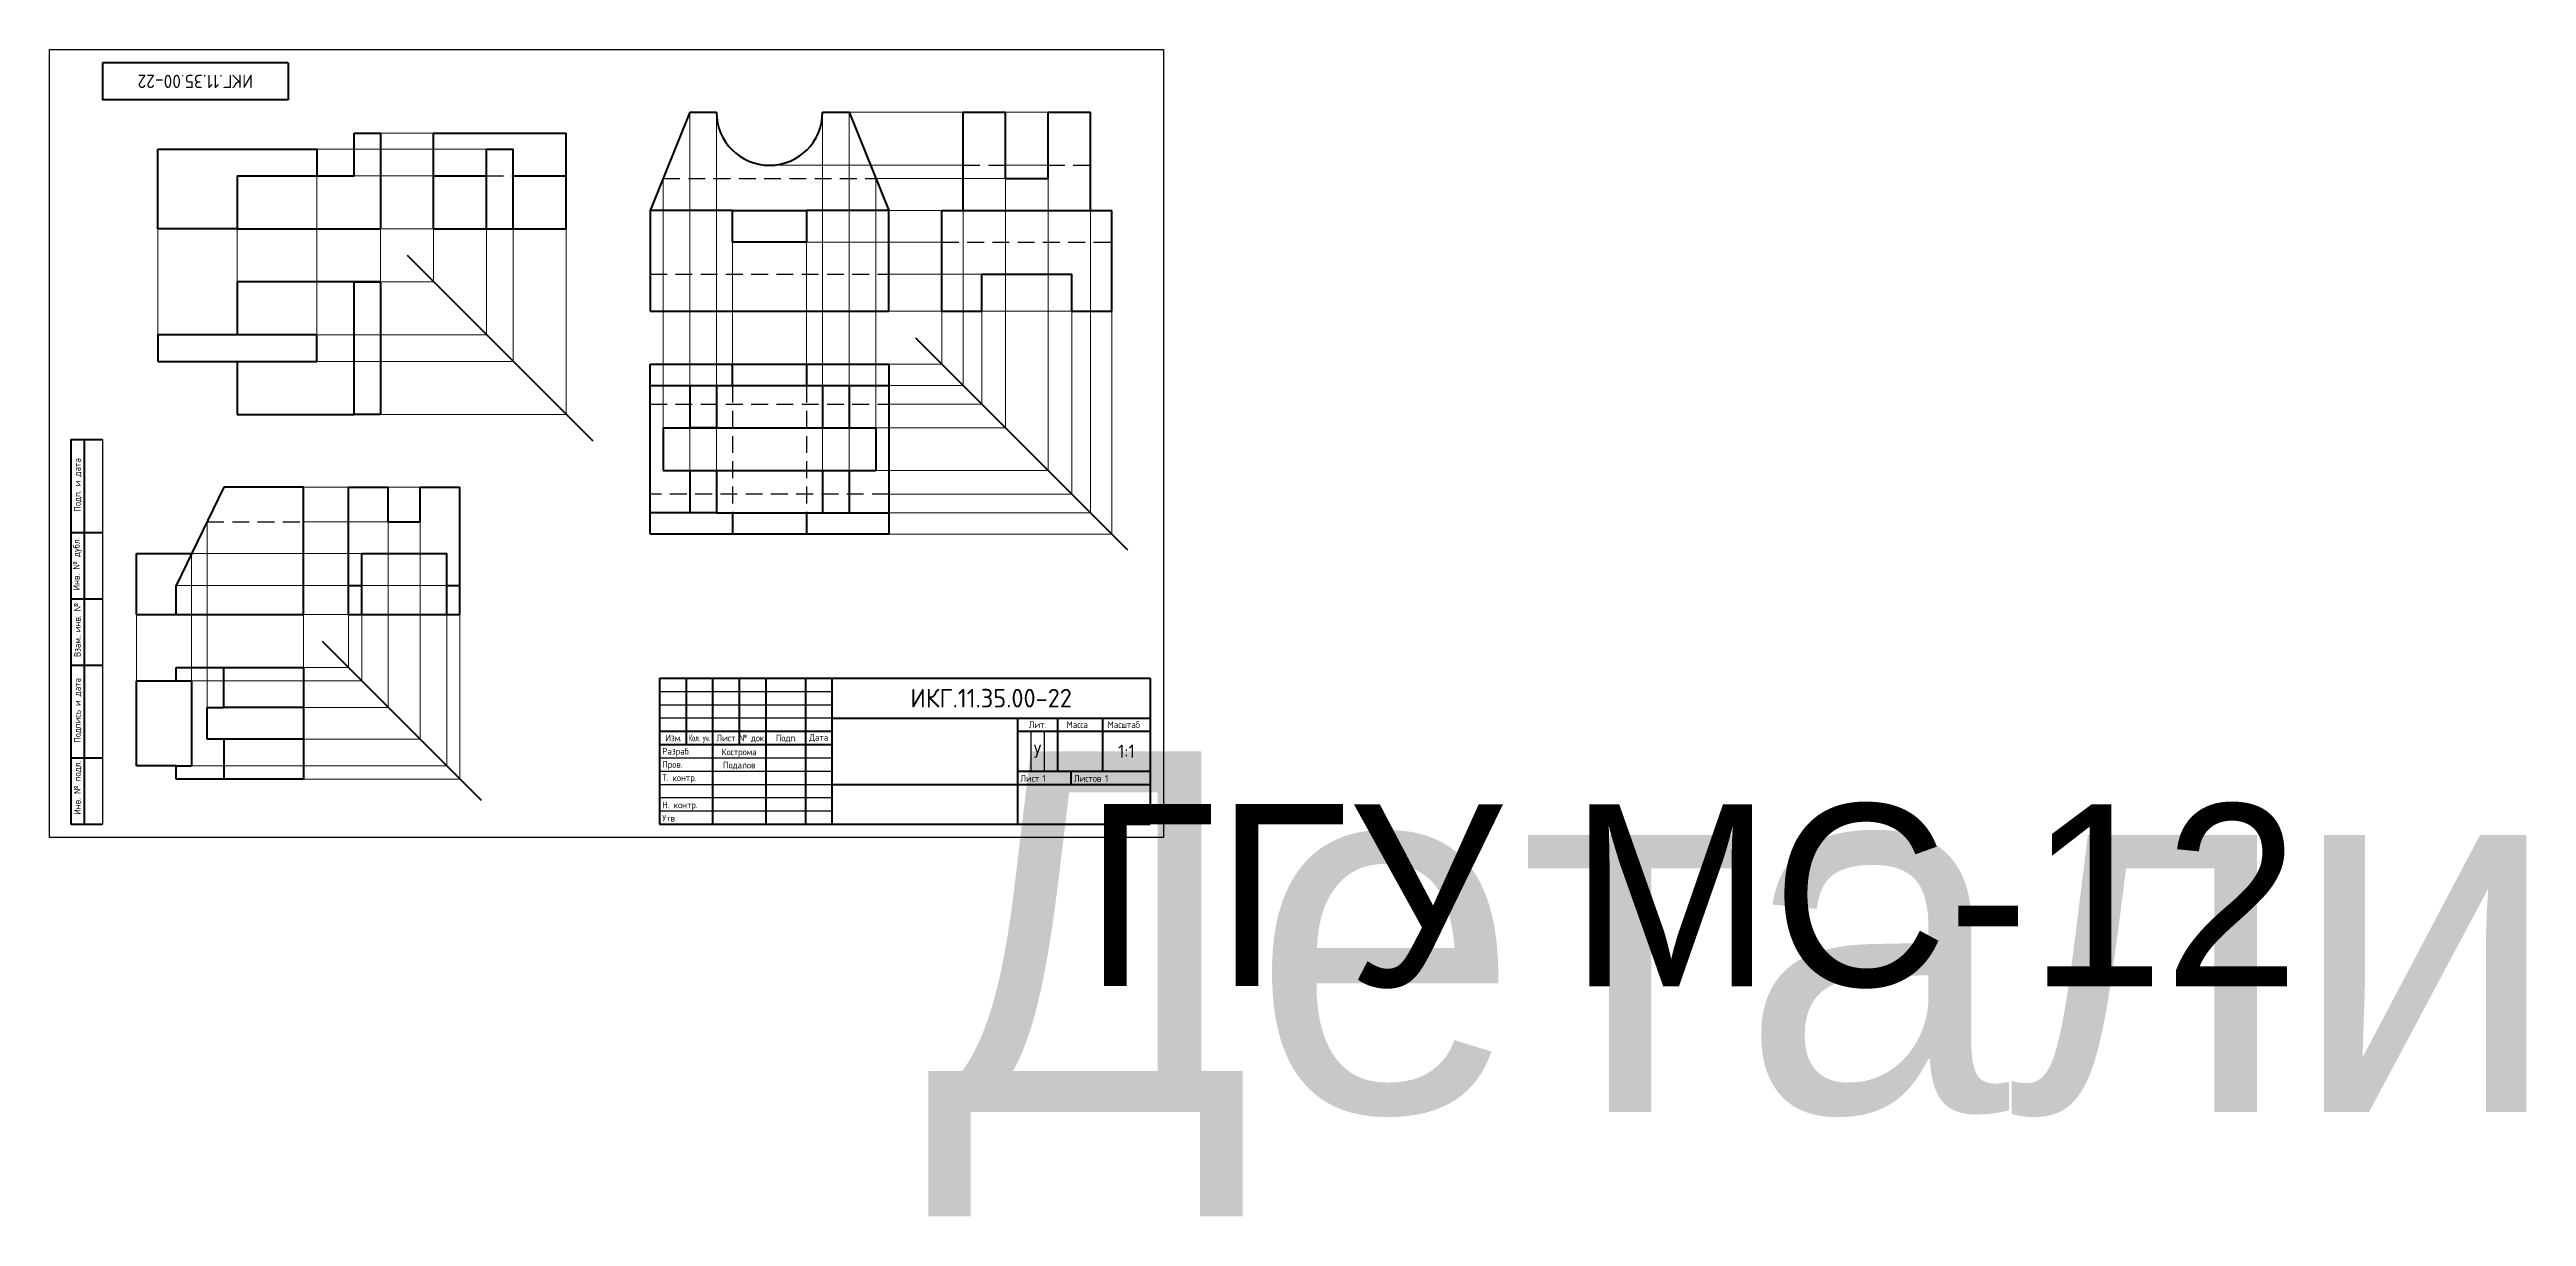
# Model space of a CAD drawing. Header units: millimetres. Extents: x 1303 to 2236, y 554 to 994.
import ezdxf
from ezdxf.enums import TextEntityAlignment as Align

# ---------------------------------------------------------------- set-up
doc = ezdxf.new("R2018")
doc.units = ezdxf.units.MM
doc.linetypes.add('невидимая', pattern=[9.525, 6.35, -3.175])
doc.layers.add('Невидимые', color=7, linetype='невидимая')
doc.layers.add('Основная', color=7, linetype='Continuous', lineweight=40)
doc.layers.add('Проекционные', color=102, linetype='Continuous', lineweight=5)
doc.styles.add('GOST-2.304_Type-B', font='GOST Common.ttf')
doc.styles.get("Standard").update_dxf_attribs({"font": 'arial.ttf'})

# ---------------------------------------------------------------- blocks, each defined once
blk = doc.blocks.new('ACAD_SPDS_TB_14')
at = {"linetype": 'Continuous', "lineweight": 60}
for p, q in [((-12, 145), (0, 145)), ((-12, 145), (-12, 0)), ((-7, 145), (-7, 0)), ((-12, 110), (0, 110)), ((-12, 85), (0, 85)), ((-12, 60), (0, 60)), ((-12, 25), (0, 25)), ((-12, 0), (0, 0))]:
    blk.add_line(p, q, dxfattribs=at)
at = {"linetype": 'Continuous', "lineweight": 30}
blk.add_line((0, 145), (0, 0), dxfattribs=at)
at = {"style": 'GOST-2.304_Type-B'}
for s, p in [('Подп. и дата', (-8.25, 117.77)), ('Инв. № дубл.', (-8.62, 88.14)), ('Взам. инв. №', (-8.25, 62.96)), ('. ', (-8.25, 70.58)), ('Подпись и дата', (-8.25, 30.64)), ('Инв. № подл.', (-8.25, 3.57))]:
    blk.add_text(s, height=2.5, rotation=90, dxfattribs=at).set_placement(p)
for tag, p in [('ПОДП_ДАТА_2', (-3.5, 127.5)), ('ИНВ_Н_ДУБЛ', (-3.65, 97.5)), ('ВЗАМ_ИНВ_Н', (-3.5, 71.94)), ('ПОДП_ДАТА_1', (-3.5, 42.5)), ('ИНВ_НОМ_ПОДЛ', (-3.5, 12.5))]:
    blk.add_attdef(tag, text='', height=2.5, rotation=90, dxfattribs=at).set_placement(p, align=Align.MIDDLE_CENTER)
at = {"style": 'GOST-2.304_Type-B', "flags": 1}
blk.add_attdef('ИДЕНТИФИКАТОР_НАДПИСИ', (-12.24, -11.43), '', height=2.5, dxfattribs=at)
blk = doc.blocks.new('ACAD_SPDS_TB_08')
at = {"linetype": 'Continuous', "lineweight": 60}
for p, q in [((0, 0), (0, -14)), ((70, 0), (0, 0)), ((70, 0), (70, -14)), ((70, -14), (0, -14))]:
    blk.add_line(p, q, dxfattribs=at)
at = {"style": 'GOST-2.304_Type-B', "flags": 8}
blk.add_attdef('ОБОЗНАЧЕНИЕ_ДОКУМЕНТА', text='', height=5, dxfattribs=at).set_placement((35, -7), align=Align.MIDDLE_CENTER)
at = {"style": 'GOST-2.304_Type-B', "flags": 1}
blk.add_attdef('ИДЕНТИФИКАТОР_НАДПИСИ', (-0.4, -20.95), '', height=2.5, dxfattribs=at)
blk = doc.blocks.new('ACAD_SPDS_TB_06')
at = {"linetype": 'Continuous', "lineweight": 60}
for p, q in [((-185, 55), (0, 55)), ((-185, 55), (-185, 0)), ((-175, 55), (-175, 30)), ((-165, 55), (-165, 0)), ((-155, 55), (-155, 30)), ((-145, 55), (-145, 0)), ((-130, 55), (-130, 0)), ((-120, 55), (-120, 0)), ((0, 55), (0, 0)), ((-120, 40), (0, 40)), ((-185, 35), (-120, 35)), ((-185, 30), (-120, 30)), ((-120, 15), (0, 15)), ((-185, 0), (0, 0))]:
    blk.add_line(p, q, dxfattribs=at)
at = {"linetype": 'Continuous', "lineweight": 25}
for p, q in [((-185, 50), (-120, 50)), ((-185, 45), (-120, 45)), ((-185, 25), (-120, 25)), ((-185, 20), (-120, 20)), ((-185, 15), (-120, 15)), ((-185, 10), (-120, 10)), ((-185, 5), (-120, 5))]:
    blk.add_line(p, q, dxfattribs=at)
at = {"lineweight": 25}
blk.add_line((-120, 40), (-185, 40), dxfattribs=at)
at = {"lineweight": 60}
for p, q in [((-50, 40), (-50, 0)), ((-35, 40), (-35, 20)), ((-18, 40), (-18, 20)), ((-50, 35), (0, 35)), ((-50, 20), (0, 20)), ((-30, 20), (-30, 15))]:
    blk.add_line(p, q, dxfattribs=at)
for p, q in [((-45, 35), (-45, 20)), ((-40, 35), (-40, 20)), ((-130, 20), (-120, 20))]:
    blk.add_line(p, q)
at = {"style": 'GOST-2.304_Type-B'}
for s, p in [('Разраб.', (-184, 26.25)), ('.', (-177.56, 31.25)), ('.', (-134.25, 31.25)), ('Т. контр.', (-184, 16.25)), ('Пров.', (-184, 21.25)), ('Лист', (-49.02, 16)), ('Листов', (-28.83, 16)), ('Утв.', (-184, 1)), ('Н. контр.', (-184, 6))]:
    blk.add_text(s, height=2.5, dxfattribs=at).set_placement(p)
for s, p in [('Изм', (-180, 31.25)), ('Лист', (-160, 31.25)), ('Подп', (-137.5, 31.25)), ('Дата', (-125, 31.44))]:
    blk.add_text(s, height=2.5, dxfattribs=at).set_placement(p, align=Align.CENTER)
at = {"style": 'GOST-2.304_Type-B', "width": 0.70447}
blk.add_text('Кол. уч.', height=2.5, dxfattribs=at).set_placement((-174, 31.25), (-166, 31.25), align=Align.FIT)
at = {"style": 'GOST-2.304_Type-B', "width": 0.9}
blk.add_text('№ док.', height=2.5, dxfattribs=at).set_placement((-150, 31.25), align=Align.CENTER)
at = {"linetype": 'Continuous', "char_height": 2.5, "attachment_point": 5, "style": 'GOST-2.304_Type-B'}
for s, insert, width in [('Лит.', (-42.5, 37.5), 14), ('Масса', (-27.5, 37.5), 14), ('Масштаб', (-10, 37.5), 19)]:
    blk.add_mtext(s, dxfattribs=dict(at, insert=insert, width=width))
at = {"style": 'GOST-2.304_Type-B'}
for tag, p, flags in [('ИДЕНТИФИКАТОР_НАДПИСИ', (-185.34, 60.88), 1), ('ЛИСТ', (-40.73, 16), 8), ('ЛИСТОВ', (-17.07, 16), 8)]:
    blk.add_attdef(tag, p, '', height=2.5, dxfattribs=dict(at, flags=flags))
at = {"style": 'GOST-2.304_Type-B', "flags": 8}
for tag, p in [('ИЗМ_4', (-180, 51)), ('ИЗМ_3', (-180, 46)), ('ИЗМ_4_КОЛ_УЧ', (-170, 51)), ('ИЗМ_3_КОЛ_УЧ', (-170, 46)), ('ИЗМ_4_ЛИСТ', (-160, 51)), ('ИЗМ_3_ЛИСТ', (-160, 46)), ('ИЗМ_4_N_ДОК', (-150, 51)), ('ИЗМ_3_N_ДОК', (-150, 46)), ('ИЗМ_4_ДАТА', (-125, 51)), ('ИЗМ_3_ДАТА', (-125, 46)), ('ИЗМ_2', (-180, 41)), ('ИЗМ_1', (-180, 36)), ('ИЗМ_2_КОЛ_УЧ', (-170, 41)), ('ИЗМ_1_КОЛ_УЧ', (-170, 36)), ('ИЗМ_2_ЛИСТ', (-160, 41)), ('ИЗМ_1_ЛИСТ', (-160, 36)), ('ИЗМ_2_N_ДОК', (-150, 41)), ('ИЗМ_1_N_ДОК', (-150, 36)), ('ИЗМ_2_ДАТА', (-125, 41)), ('ИЗМ_1_ДАТА', (-125, 36)), ('РАЗРАБ_ФИО', (-155, 26)), ('РАЗРАБ_ДАТА', (-125, 26)), ('ПРОВ_ФИО', (-155, 21)), ('ПРОВ_ДАТА', (-125, 21)), ('ДОЛЖНОСТЬ_1', (-175, 11)), ('ДОЛЖНОСТЬ_1_ФИО', (-155, 11)), ('ТКОНТР_ФИО', (-155, 16)), ('ДОЛЖНОСТЬ_1_ДАТА', (-125, 11)), ('ТКОНТР_ДАТА', (-125, 16)), ('НКОНТР_ФИО', (-155, 6)), ('УТВ_ФИО', (-155, 1)), ('НКОНТР_ДАТА', (-125, 6)), ('УТВ_ДАТА', (-125, 1))]:
    blk.add_attdef(tag, text='', height=2.5, dxfattribs=at).set_placement(p, align=Align.CENTER)
at = {"style": 'GOST-2.304_Type-B'}
blk.add_attdef('ОБОЗНАЧЕНИЕ_ДОКУМЕНТА', text='', height=5, dxfattribs=at).set_placement((-60, 47.5), align=Align.MIDDLE_CENTER)
at = {"lineweight": 30, "flags": 104}
for tag, p in [('НАИМЕНОВАНИЕ_ДОКУМЕНТА', (-85, 27.5)), ('ОБОЗНАЧЕНИЕ_МАТЕРИАЛА', (-85, 7.5)), ('НАИМЕНОВАНИЕ_ПРЕДПРИЯТИЯ', (-25, 7.5))]:
    blk.add_attdef(tag, text='', height=3.5, dxfattribs=at).set_placement(p, align=Align.MIDDLE_CENTER)
at = {"style": 'GOST-2.304_Type-B', "flags": 8}
for tag, p in [('Л1', (-47.5, 27.5)), ('Л2', (-42.5, 27.5)), ('Л3', (-37.5, 27.5)), ('МАССА', (-26.5, 27.5)), ('МАСШТАБ', (-9, 27.5))]:
    blk.add_attdef(tag, text='', height=2.5, dxfattribs=at).set_placement(p, align=Align.MIDDLE_CENTER)

msp = doc.modelspace()

# ---------------------------------------------------------------- linework, layer by layer
for p, q in [((1543.99, 970.26), (1553.99, 970.26)), ((1528.99, 895.26), (1528.99, 909.26)), ((1528.99, 875.26), (1528.99, 867.26)), ((1528.99, 875.26), (1528.99, 860.26)), ((1559.99, 875.26), (1587.99, 875.26)), ((1618.99, 860.26), (1618.99, 826.26))]:
    msp.add_line(p, q)
msp.add_lwpolyline([(1302.54, 696.9), (1302.54, 993.9), (1722.54, 993.9), (1722.54, 696.9), (1302.54, 696.9)])
at = {"layer": 'Невидимые'}
for p, q in [((1467.33, 946.36), (1477.33, 946.36)), ((1533.86, 945.26), (1614.13, 945.26)), ((1646.99, 950.26), (1662.99, 950.26)), ((1678.99, 950.26), (1694.99, 950.26)), ((1638.99, 921.26), (1702.99, 921.26)), ((1528.99, 909.26), (1618.99, 909.26)), ((1528.99, 860.26), (1618.99, 860.26)), ((1559.99, 867.26), (1559.99, 819.26)), ((1587.99, 867.26), (1587.99, 819.26)), ((1618.99, 826.26), (1528.99, 826.26)), ((1361.95, 815.9), (1398.27, 815.9))]:
    msp.add_line(p, q, dxfattribs=at)
at = {"layer": 'Основная'}
for p, q in [((1417.33, 946.36), (1417.33, 962.36)), ((1417.33, 962.36), (1427.33, 962.36)), ((1427.33, 962.36), (1427.33, 926.36)), ((1447.33, 926.36), (1447.33, 962.36)), ((1447.33, 962.36), (1497.33, 962.36)), ((1497.33, 926.36), (1497.33, 962.36)), ((1543.99, 970.26), (1528.99, 933.26)), ((1543.99, 970.26), (1553.99, 970.26)), ((1593.99, 970.26), (1603.99, 970.26)), ((1603.99, 970.26), (1618.99, 933.26)), ((1646.99, 933.26), (1646.99, 970.26)), ((1646.99, 970.26), (1662.99, 970.26)), ((1662.99, 945.26), (1662.99, 970.26)), ((1678.99, 945.26), (1678.99, 970.26)), ((1678.99, 970.26), (1694.99, 970.26)), ((1694.99, 933.26), (1694.99, 970.26)), ((1343.33, 926.36), (1343.33, 956.36)), ((1343.33, 956.36), (1403.33, 956.36)), ((1403.33, 956.36), (1403.33, 946.36)), ((1467.33, 956.36), (1477.33, 956.36)), ((1467.33, 926.36), (1467.33, 956.36)), ((1477.33, 926.36), (1477.33, 956.36)), ((1373.33, 946.36), (1373.33, 926.36)), ((1373.33, 946.36), (1417.33, 946.36)), ((1447.33, 946.36), (1467.33, 946.36)), ((1477.33, 946.36), (1497.33, 946.36)), ((1662.99, 945.26), (1678.99, 945.26)), ((1373.33, 926.36), (1343.33, 926.36)), ((1373.33, 926.36), (1427.33, 926.36)), ((1447.33, 926.36), (1497.33, 926.36)), ((1559.99, 933.26), (1528.99, 933.26)), ((1528.99, 933.26), (1528.99, 895.26)), ((1559.99, 921.26), (1559.99, 933.26)), ((1559.99, 933.26), (1587.99, 933.26)), ((1618.99, 933.26), (1587.99, 933.26)), ((1587.99, 933.26), (1587.99, 921.26)), ((1618.99, 895.26), (1618.99, 933.26)), ((1638.99, 895.26), (1638.99, 933.26)), ((1638.99, 933.26), (1702.99, 933.26)), ((1702.99, 895.26), (1702.99, 933.26)), ((1437.33, 916.36), (1507.33, 846.36)), ((1587.99, 921.26), (1559.99, 921.26)), ((1417.33, 906.36), (1373.33, 906.36)), ((1373.33, 906.36), (1373.33, 886.36)), ((1417.33, 856.36), (1417.33, 906.36)), ((1417.33, 906.36), (1427.33, 906.36)), ((1427.33, 906.36), (1417.33, 906.36)), ((1427.33, 906.36), (1427.33, 856.36)), ((1653.99, 895.26), (1653.99, 909.26)), ((1653.99, 909.26), (1687.99, 909.26)), ((1687.99, 895.26), (1687.99, 909.26)), ((1528.99, 895.26), (1618.99, 895.26)), ((1638.99, 895.26), (1653.99, 895.26)), ((1687.99, 895.26), (1702.99, 895.26)), ((1373.33, 886.36), (1343.33, 886.36)), ((1343.33, 886.36), (1343.33, 876.36)), ((1403.33, 886.36), (1373.33, 886.36)), ((1403.33, 876.36), (1403.33, 886.36)), ((1628.99, 885.26), (1708.99, 805.26)), ((1343.33, 876.36), (1373.33, 876.36)), ((1373.33, 876.36), (1373.33, 856.36)), ((1373.33, 876.36), (1403.33, 876.36)), ((1528.99, 875.26), (1618.99, 875.26)), ((1528.99, 811.26), (1528.99, 875.26)), ((1559.99, 867.26), (1559.99, 875.26)), ((1587.99, 875.26), (1587.99, 867.26)), ((1618.99, 875.26), (1618.99, 811.26)), ((1528.99, 867.26), (1559.99, 867.26)), ((1543.99, 867.26), (1543.99, 851.26)), ((1553.99, 867.26), (1553.99, 851.26)), ((1559.99, 867.26), (1587.99, 867.26)), ((1587.99, 867.26), (1618.99, 867.26)), ((1593.99, 867.26), (1593.99, 851.26)), ((1603.99, 867.26), (1603.99, 851.26)), ((1373.33, 856.36), (1417.33, 856.36)), ((1427.33, 856.36), (1417.33, 856.36)), ((1533.86, 851.26), (1533.86, 835.26)), ((1533.86, 851.26), (1614.13, 851.26)), ((1553.99, 851.26), (1543.99, 851.26)), ((1614.13, 851.26), (1614.13, 835.26)), ((1533.86, 835.26), (1614.13, 835.26)), ((1543.99, 835.26), (1543.99, 819.26)), ((1553.99, 835.26), (1553.99, 819.26)), ((1593.99, 835.26), (1593.99, 819.26)), ((1603.99, 835.26), (1603.99, 819.26)), ((1368.27, 828.9), (1350.27, 791.9)), ((1398.27, 828.9), (1368.27, 828.9)), ((1398.27, 780.9), (1398.27, 828.9)), ((1415.27, 780.9), (1415.27, 828.9)), ((1415.27, 828.9), (1430.27, 828.9)), ((1430.27, 815.9), (1430.27, 828.9)), ((1442.27, 815.9), (1442.27, 828.9)), ((1442.27, 828.9), (1457.27, 828.9)), ((1457.27, 780.9), (1457.27, 828.9)), ((1430.27, 815.9), (1442.27, 815.9)), ((1543.99, 819.26), (1528.99, 819.26)), ((1553.99, 819.26), (1543.99, 819.26)), ((1553.99, 819.26), (1593.99, 819.26)), ((1559.99, 819.26), (1559.99, 811.26)), ((1587.99, 819.26), (1587.99, 811.26)), ((1593.99, 819.26), (1603.99, 819.26)), ((1603.99, 819.26), (1618.99, 819.26)), ((1335.27, 780.9), (1335.27, 803.9)), ((1335.27, 803.9), (1356.11, 803.9)), ((1420.27, 803.9), (1452.27, 803.9)), ((1420.27, 780.9), (1420.27, 803.9)), ((1452.27, 780.9), (1452.27, 803.9)), ((1618.99, 811.26), (1528.99, 811.26)), ((1350.27, 780.9), (1350.27, 791.9)), ((1415.27, 791.9), (1420.27, 791.9)), ((1452.27, 791.9), (1457.27, 791.9)), ((1335.27, 780.9), (1350.27, 780.9)), ((1335.27, 780.9), (1350.27, 780.9)), ((1350.27, 780.9), (1398.27, 780.9)), ((1415.27, 780.9), (1457.27, 780.9)), ((1405.27, 770.9), (1465.27, 710.9)), ((1350.27, 755.9), (1350.27, 760.9)), ((1350.27, 760.9), (1398.27, 760.9)), ((1368.27, 745.9), (1368.27, 760.9)), ((1398.27, 760.9), (1398.27, 745.9)), ((1335.27, 755.9), (1350.27, 755.9)), ((1335.27, 723.9), (1335.27, 755.9)), ((1350.27, 755.9), (1356.11, 755.9)), ((1356.11, 755.9), (1356.11, 723.9)), ((1361.95, 733.9), (1361.95, 745.9)), ((1361.95, 745.9), (1368.27, 745.9)), ((1398.27, 745.9), (1368.27, 745.9)), ((1398.27, 745.9), (1368.27, 745.9)), ((1398.27, 745.9), (1398.27, 733.9)), ((1398.27, 733.9), (1361.95, 733.9)), ((1398.27, 733.9), (1368.27, 733.9)), ((1368.27, 733.9), (1368.27, 718.9)), ((1398.27, 733.9), (1398.27, 718.9)), ((1350.27, 723.9), (1335.27, 723.9)), ((1350.27, 718.9), (1350.27, 723.9)), ((1350.27, 723.9), (1356.11, 723.9)), ((1368.27, 718.9), (1350.27, 718.9)), ((1398.27, 718.9), (1368.27, 718.9))]:
    msp.add_line(p, q, dxfattribs=at)
msp.add_arc((1573.99, 970.26), 20, 180, 0, dxfattribs=at)
at = {"layer": 'Проекционные'}
for p, q in [((1427.33, 962.36), (1447.33, 962.36)), ((1543.99, 970.26), (1543.99, 875.26)), ((1553.99, 970.26), (1553.99, 875.26)), ((1593.99, 970.26), (1593.99, 867.26)), ((1603.99, 970.26), (1603.99, 867.26)), ((1603.99, 970.26), (1646.99, 970.26)), ((1662.99, 970.26), (1678.99, 970.26)), ((1403.33, 956.36), (1467.33, 956.36)), ((1403.33, 946.36), (1403.33, 886.36)), ((1417.33, 946.36), (1447.33, 946.36)), ((1533.86, 945.26), (1533.86, 851.26)), ((1573.99, 950.26), (1646.99, 950.26)), ((1614.13, 945.26), (1662.99, 945.26)), ((1614.13, 945.26), (1614.13, 851.26)), ((1662.99, 950.26), (1678.99, 950.26)), ((1662.99, 895.26), (1662.99, 945.26)), ((1678.99, 835.26), (1678.99, 945.26)), ((1343.33, 926.36), (1343.33, 886.36)), ((1373.33, 926.36), (1373.33, 906.36)), ((1427.33, 926.36), (1447.33, 926.36)), ((1427.33, 926.36), (1427.33, 906.36)), ((1447.33, 906.36), (1447.33, 926.36)), ((1467.33, 886.36), (1467.33, 926.36)), ((1477.33, 926.36), (1477.33, 876.36)), ((1497.33, 856.36), (1497.33, 926.36)), ((1618.99, 933.26), (1638.99, 933.26)), ((1646.99, 867.26), (1646.99, 933.26)), ((1694.99, 819.26), (1694.99, 933.26)), ((1559.99, 921.26), (1559.99, 875.26)), ((1587.99, 921.26), (1587.99, 875.26)), ((1587.99, 921.26), (1638.99, 921.26)), ((1427.33, 906.36), (1447.33, 906.36)), ((1618.99, 909.26), (1653.99, 909.26)), ((1618.99, 895.26), (1638.99, 895.26)), ((1638.99, 875.26), (1638.99, 895.26)), ((1653.99, 860.26), (1653.99, 895.26)), ((1653.99, 895.26), (1687.99, 895.26)), ((1662.99, 851.26), (1662.99, 895.26)), ((1687.99, 826.26), (1687.99, 895.26)), ((1702.99, 811.26), (1702.99, 895.26)), ((1403.33, 886.36), (1467.33, 886.36)), ((1403.33, 876.36), (1477.33, 876.36)), ((1543.99, 875.26), (1543.99, 867.26)), ((1553.99, 875.26), (1553.99, 867.26)), ((1618.99, 875.26), (1638.99, 875.26)), ((1618.99, 867.26), (1646.99, 867.26)), ((1618.99, 860.26), (1653.99, 860.26)), ((1427.33, 856.36), (1497.33, 856.36)), ((1543.99, 851.26), (1543.99, 835.26)), ((1553.99, 851.26), (1553.99, 835.26)), ((1593.99, 851.26), (1593.99, 835.26)), ((1603.99, 851.26), (1603.99, 835.26)), ((1614.13, 851.26), (1662.99, 851.26)), ((1614.13, 835.26), (1678.99, 835.26)), ((1398.27, 828.9), (1415.27, 828.9)), ((1430.27, 828.9), (1442.27, 828.9)), ((1618.99, 826.26), (1687.99, 826.26)), ((1361.95, 745.9), (1361.95, 815.9)), ((1398.27, 815.9), (1430.27, 815.9)), ((1430.27, 745.9), (1430.27, 815.9)), ((1442.27, 733.9), (1442.27, 815.9)), ((1618.99, 819.26), (1694.99, 819.26)), ((1356.11, 803.9), (1420.27, 803.9)), ((1356.11, 803.9), (1356.11, 755.9)), ((1618.99, 811.26), (1702.99, 811.26)), ((1350.27, 791.9), (1415.27, 791.9)), ((1420.27, 791.9), (1452.27, 791.9)), ((1335.27, 780.9), (1335.27, 755.9)), ((1398.27, 780.9), (1415.27, 780.9)), ((1398.27, 780.9), (1398.27, 760.9)), ((1415.27, 760.9), (1415.27, 780.9)), ((1420.27, 755.9), (1420.27, 780.9)), ((1452.27, 723.9), (1452.27, 780.9)), ((1457.27, 718.9), (1457.27, 780.9)), ((1398.27, 760.9), (1415.27, 760.9)), ((1356.11, 755.9), (1420.27, 755.9)), ((1398.27, 745.9), (1430.27, 745.9)), ((1398.27, 733.9), (1442.27, 733.9)), ((1356.11, 723.9), (1452.27, 723.9)), ((1398.27, 718.9), (1457.27, 718.9))]:
    msp.add_line(p, q, dxfattribs=at)

# ---------------------------------------------------------------- block references
ref = msp.add_blockref('ACAD_SPDS_TB_08', (1322.54, 988.9))
ref.add_attrib('ОБОЗНАЧЕНИЕ_ДОКУМЕНТА', 'ИКГ.11.35.00-22', dxfattribs={"height": 5, "rotation": 180, "style": 'GOST-2.304_Type-B'}).set_placement((1357.54, 981.9), align=Align.MIDDLE_CENTER)
msp.add_blockref('ACAD_SPDS_TB_14', (1322.54, 701.9))
ref = msp.add_blockref('ACAD_SPDS_TB_06', (1717.54, 701.9))
lines = msp.add_mtext('Детали', dxfattribs={"insert": (1632.54, 729.4), "char_height": 136, "attachment_point": 1})
ref.add_attrib('НАИМЕНОВАНИЕ_ДОКУМЕНТА', '', (1632.54, 729.4), dxfattribs={"flags": 104}).embed_mtext(lines)
lines = msp.add_mtext('ГГУ МС-12', dxfattribs={"insert": (1692.54, 709.4), "char_height": 68.571, "attachment_point": 1})
ref.add_attrib('НАИМЕНОВАНИЕ_ПРЕДПРИЯТИЯ', '', (1692.54, 709.4), dxfattribs={"flags": 104}).embed_mtext(lines)
ref.add_attrib('ОБОЗНАЧЕНИЕ_ДОКУМЕНТА', 'ИКГ.11.35.00-22', dxfattribs={"height": 7, "style": 'GOST-2.304_Type-B'}).set_placement((1657.54, 749.4), align=Align.MIDDLE_CENTER)
ref.add_attrib('ЛИСТ', '1', (1676.82, 717.9), dxfattribs={"height": 2.5, "style": 'GOST-2.304_Type-B'})
ref.add_attrib('ЛИСТОВ', '1', (1700.47, 717.9), dxfattribs={"height": 2.5, "style": 'GOST-2.304_Type-B'})
ref.add_attrib('МАСШТАБ', '1:1', dxfattribs={"height": 5, "style": 'GOST-2.304_Type-B'}).set_placement((1708.54, 729.4), align=Align.MIDDLE_CENTER)
ref.add_attrib('РАЗРАБ_ФИО', 'Кострома', dxfattribs={"height": 2.5, "style": 'GOST-2.304_Type-B'}).set_placement((1562.54, 727.9), align=Align.CENTER)
ref.add_attrib('ПРОВ_ФИО', 'Подалов', dxfattribs={"height": 2.5, "style": 'GOST-2.304_Type-B'}).set_placement((1562.54, 722.9), align=Align.CENTER)
ref.add_attrib('Л2', 'У', dxfattribs={"height": 5, "style": 'GOST-2.304_Type-B'}).set_placement((1675.04, 729.4), align=Align.MIDDLE_CENTER)

doc.saveas('drawing.dxf')
